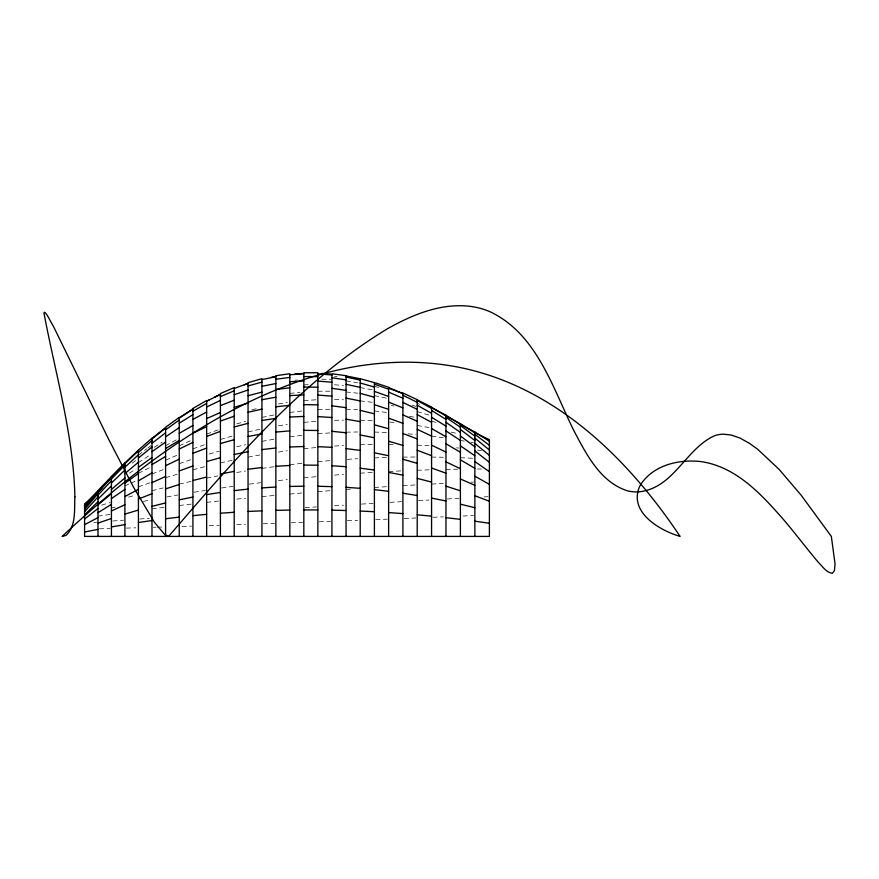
<?xml version="1.0" encoding="UTF-8"?>
<svg xmlns="http://www.w3.org/2000/svg" width="879" height="879" viewBox="0 0 879 879"><rect width="100%" height="100%" fill="white"/><g stroke="black" fill="none" stroke-linecap="round" stroke-linejoin="round"><path stroke-width="0.66" stroke-dasharray="4.39 3.3" d="M132.18 463.222L136.344 460.036M138.421 455.146L146.771 448.784M147.815 447.993L150.946 445.598M154.254 447.345L162.186 442.17M138.421 462.563L150.858 454.531M129.411 473.111L136.168 468.925M165.593 445.686L178.096 438.852M138.421 473.287L150.858 467.057M124.906 485.834L129.817 483.615M131.048 483.065L135.97 480.846M179.239 445.763L191.677 440.192M165.593 460.167L177.997 454.828M151.99 474.012L163.12 469.617M206.642 434.061L219.157 429.512M192.919 448.894L205.4 444.411M138.421 486.79L150.748 482.56M179.239 463.651L191.677 459.431M101.645 505.161L110.194 502.513M165.593 477.747L177.997 474.001M220.409 439.489L232.957 435.841M209.147 454.036L219.157 451.202M236.726 423.898L245.538 421.426M128.587 497.107L135.97 495.042M192.919 469.782L205.4 466.529M251.844 409.812L256.888 408.526M151.99 490.735L163.12 487.922M236.726 446.73L245.538 444.719M179.239 484.054L191.677 481.274M248.054 431.93L260.678 429.117M220.409 462.903L232.957 460.146M111.424 507.908L115.094 507.128M261.942 417.393L274.6 414.877M206.642 478.11L217.904 475.902M143.354 501.36L150.748 499.92M248.054 457.113L260.678 454.85M166.834 496.943L177.997 494.965M261.942 441.335L274.6 439.115M236.726 472.484L245.538 471.001M278.401 403.966L287.29 402.56M194.171 492.229L205.4 490.438M278.401 425.832L287.29 424.458M221.662 487.966L232.957 486.34M261.942 468.43L274.6 466.65M97.987 516.138L110.073 514.435M278.401 452.048L287.29 450.806M249.317 484.12L260.678 482.681M151.99 508.853L164.23 507.326M289.828 436.819L302.552 435.27M289.828 412.427L302.552 410.922M179.239 505.502L191.677 504.052M289.828 464.694L302.552 463.255M278.401 480.582L287.29 479.593M206.642 502.348L219.157 500.986M289.828 393.418L300.003 392.342M236.726 499.129L245.538 498.228M303.826 448.773L316.583 447.488M303.826 477.868L316.583 476.66M261.942 496.613L274.6 495.426M294.915 380.211L297.465 379.992M303.826 422.37L316.583 421.25M317.857 461.695L330.658 460.585M289.828 494.042L302.552 492.932M334.503 475.11L343.48 474.396M317.857 491.658L330.658 490.636M93.965 522.434L96.646 522.225M112.765 521.005L123.554 520.203M139.783 519.006L149.276 518.313M346.051 489.46L352.49 488.999M317.857 433.765L330.658 432.875M303.826 400.582L316.583 399.758M374.399 487.471L387.342 486.625M360.203 473.188L373.114 472.375M305.101 507.644L316.583 506.908M334.503 446.071L343.48 445.521M334.503 505.777L343.48 505.205M361.5 504.096L373.114 503.381M347.337 459.354L357.632 458.728M389.924 502.359L401.604 501.667M402.901 485.658L415.91 484.911M418.525 500.656L428.963 500.052M447.279 498.986L459.08 498.316M484.109 496.91L488.065 496.69M431.567 484.054L443.346 483.45M388.628 471.496L401.604 470.88M470.924 482.164L473.561 482.055M463.024 516.006L473.561 515.555M432.875 517.291L443.346 516.852M375.696 519.61L387.342 519.148M404.208 518.467L415.91 517.995M303.826 384.881L308.925 384.683M347.337 520.709L357.632 520.313M317.857 409.691L330.658 409.218M291.092 522.796L302.552 522.379M319.143 521.774L330.658 521.346M263.206 523.774L274.6 523.379M374.399 457.904L387.342 457.465M236.726 524.675L245.538 524.378M417.217 470.243L428.963 469.858M209.147 525.576L219.157 525.257M181.975 526.433L191.556 526.136M153.353 527.301L156.066 527.224M157.429 527.18L164.23 526.982M126.257 528.092L135.718 527.818M99.327 528.839L110.073 528.543M360.203 444.774L373.114 444.477M334.503 420.316L343.48 420.118M346.051 432.182L357.632 431.974M445.961 469.419L457.772 469.21M402.901 457.113L415.91 457.003M477.517 469.023L481.472 469.012M317.857 391.21L330.658 391.21M388.628 444.389L393.825 444.477M431.567 457.047L443.346 457.256M334.503 399.484L343.48 399.736M374.399 432.05L387.342 432.49M321.703 379.168L330.658 379.486M346.051 409.207L357.632 409.702M360.203 420.228L373.114 420.788M460.398 457.728L473.561 458.289M417.217 445.104L428.963 445.719M334.503 384.782L343.48 385.474M408.109 433.819L415.91 434.479M456.465 447.829L459.08 448.07M346.051 391.957L357.632 393.177M389.924 422.074L393.825 422.491M334.503 376.333L337.075 376.641M360.203 400.857L373.114 402.406M374.399 410.965L387.342 412.537M477.517 450.092L481.472 450.586M431.567 436.171L443.346 437.753M346.051 380.915L357.632 382.761M417.217 425.48L428.963 427.513M460.398 440.412L464.343 441.137M470.924 442.357L473.561 442.84M360.203 387.562L373.114 390.023M409.405 416.261L415.91 417.547M374.399 395.671L387.342 398.363M391.221 405.461L393.825 405.999M451.213 432.127L457.772 433.677M431.567 421.206L436.808 422.645M374.399 386.32L380.871 388.144M417.217 411.581L428.963 415.108M412.009 405.164L415.91 406.373M417.217 403.285L419.613 404.285"/><path stroke-width="1.32" d="M84.582 507.601L97.987 491.735L101.821 488.339M84.582 509.402L97.987 493.657M84.582 506.04L111.424 477.231M97.987 492.548L111.424 477.638M84.582 511.71L97.987 496.888M97.987 495.086L111.424 480.681M111.424 476.857L124.906 462.969M111.424 478.901L124.906 465.145M84.582 504.689L111.424 476.539L111.424 536.41M111.424 476.66L124.906 463.376M97.987 499.074L111.424 485.889M84.582 514.83L97.987 501.711M111.424 483L124.906 470.045M124.906 463.727L138.421 450.817M138.421 450.158L124.906 462.859L124.906 536.41M124.906 467.243L138.421 454.784M138.421 452.377L151.99 440.61M111.424 489.416L124.906 477.967M94.888 495.404L84.582 504.161L84.582 536.41L489.394 536.41L489.394 439.676L476.077 433.336M124.906 473.594L138.421 462.2M97.987 504.832L111.424 493.635M138.421 458.036L151.99 446.961M151.99 438.907L165.593 427.996M151.99 438.412L165.593 427.644M84.582 519.06L97.987 508.491M151.99 443.28L165.593 432.765M138.421 467.331L151.99 457.541M165.593 429.82L179.239 420.03M124.906 483.197L138.421 473.517M151.99 451.685L165.593 442.071M111.424 498.591L124.906 489.372M165.593 436.83L179.239 427.633M179.239 418.085L192.919 409.164M179.239 417.855L192.919 409.021M84.582 505.095L86.812 503.656M179.239 423.206L192.919 414.635M97.987 512.732L111.424 504.348M151.99 464.595L165.593 456.432M165.593 448.576L179.239 440.445M138.421 480.813L151.99 472.924M179.239 433.347L192.919 425.513M192.919 411.229L206.642 403.428M124.906 496.536L138.421 489.284M192.919 419.371L206.642 412.042M84.582 524.686L97.987 517.599M206.642 401.253L220.409 394.341L214.674 397.154M206.642 401.165L208.938 400.022M179.239 449.026L192.919 442.368M206.642 407.021L220.409 400.384M165.593 465.705L179.239 459.157M192.919 433.149L206.642 426.678M111.424 510.952L124.906 504.766M151.99 482.604L165.593 476.495M206.642 418.569L220.409 412.515M220.409 396.605L234.21 390.781M220.409 405.658L234.21 400.209M138.421 499.019L151.99 493.723M192.919 453.278L206.642 448.07M206.642 436.478L220.409 431.347M179.239 470.946L192.919 465.969M244.285 384.771L248.054 383.42L234.21 388.419M220.409 421.041L234.21 416.228M97.987 523.137L111.424 518.467M234.21 394.715L248.054 390.023M165.593 488.878L179.239 484.483M234.21 407.351L248.054 403.076M124.906 514.105L138.421 510.073M220.409 443.532L234.21 439.665M206.642 461.552L220.409 457.706M248.054 385.958L261.942 382.112M234.21 426.963L248.054 423.337M248.054 395.704L261.942 392.133M192.919 480.527L206.642 477.033M151.99 506.348L165.593 502.931M248.054 412.251L261.942 409.109M270.798 377.53L275.863 376.432M261.942 379.585L275.863 376.662M179.239 499.843L192.919 497.064M261.942 386.299L275.863 383.541M234.21 454.432L248.054 451.718M84.582 532.015L97.987 529.389M220.409 473.979L234.21 471.386M248.054 436.456L261.942 433.929M261.942 399.692L275.863 397.209M111.424 526.928L124.906 524.631M206.642 494.602L220.409 492.449M261.942 420.481L275.863 418.371M138.421 522.511L151.99 520.544M275.863 379.267L289.828 377.41M275.863 389.496L289.828 387.793M248.054 469.232L261.942 467.529M165.593 518.753L179.239 517.116M261.942 449.576L275.863 447.993M234.21 490.625L248.054 489.109M275.863 406.79L289.828 405.307M192.919 515.654L206.642 514.358M275.863 432.061L289.828 430.875M294.915 374.014L302.552 373.432M220.409 513.226L234.21 512.259M289.828 374.74L303.826 373.806M261.942 487.911L275.863 487.021M289.828 381.75L303.826 380.937M275.863 466.277L289.828 465.463M289.828 395.605L303.826 394.891M248.054 511.457L261.942 510.831M289.828 417.02L303.826 416.426M289.828 446.982L303.826 446.532M275.863 510.358L289.828 510.062M289.828 486.45L303.826 486.197M303.826 509.919L317.857 509.952M303.826 465.112L317.857 465.2M303.826 376.542L317.857 376.662M303.826 430.347L317.857 430.49M303.826 387.035L317.857 387.21M303.826 404.648L317.857 404.834M331.932 510.15L346.051 510.512M317.857 486.252L331.932 486.636M317.857 446.653L331.932 447.334M360.203 511.029L374.399 511.732M321.703 373.476L330.658 374.025M317.857 416.591L331.932 417.514M331.932 465.738L346.051 466.727M346.051 487.318L360.203 488.328M388.628 512.589L402.901 513.611M317.857 373.883L331.932 374.959M317.857 395.078L331.932 396.143M317.857 381.09L331.932 382.222M417.217 514.797L431.567 516.16M331.932 431.303L346.051 432.787M374.399 489.647L388.628 491.284M445.961 517.676L460.398 519.357M346.051 448.587L360.203 450.411M331.932 405.834L346.051 407.669M360.203 468.166L374.399 470.045M474.869 521.214L489.394 523.236M331.932 388.32L346.051 390.364M331.932 377.772L346.051 379.882M402.901 493.24L417.217 495.503M346.051 419.195L360.203 421.623M388.628 472.375L402.901 475.165M346.051 375.948L360.203 378.75M360.203 434.94L374.399 437.753M346.051 398.11L360.203 400.956M431.567 498.085L445.961 500.975M374.399 452.795L388.628 455.74M346.051 377.025L360.203 380.091M346.051 384.321L360.203 387.386M460.398 504.183L474.869 507.71M360.203 410.339L374.399 413.833M417.217 478.385L431.567 482.066M360.203 393.352L374.399 397.264M374.399 424.821L388.628 428.765M374.399 382.651L360.203 378.695L360.203 536.41M402.901 459.256L417.217 463.343M360.203 382.98L374.399 387.068M388.628 441.247L402.901 445.4M445.961 486.186L460.398 490.768M374.399 404.703L388.628 409.328M374.399 391.419L388.628 396.429M374.399 384.156L388.628 389.21M388.628 418.162L402.901 423.326M431.567 467.991L445.961 473.199M389.826 388.628L402.901 393.55L388.628 387.606M474.869 495.789L489.394 501.25M402.901 433.468L417.217 438.918M417.217 450.224L431.567 455.718M388.628 402.121L402.901 407.911M388.628 392.144L402.901 398.209M460.398 478.978L474.869 485.318M402.901 414.844L417.217 421.261M445.961 461.882L460.398 468.705M417.217 429.304L431.567 436.127M402.901 402.406L417.217 409.35M431.567 445.137L445.961 452.103M402.901 395.275L417.217 402.329M417.217 399.846L431.567 407.076L431.567 536.41M460.398 424.524L474.869 431.919L474.869 536.41M431.567 407.669L445.961 415.207L460.398 424.326M447.169 416.668L460.398 423.634L474.869 432.918M417.217 414.646L431.567 422.305M417.217 400.483L431.567 408.416M417.217 405.263L431.567 413.306M474.869 476.198L489.394 484.362M431.567 428.556L445.961 436.742M460.398 459.838L474.869 468.309M445.961 443.774L460.398 452.245M431.567 407.329L445.961 415.954M431.567 417.261L445.961 426.139M431.567 410.383L445.961 419.426M474.869 432.039L489.394 441.269M445.961 430.908L460.398 440.445M445.961 417.327L460.398 427.227M460.398 445.818L474.869 455.783M445.961 422.338L460.398 432.369M474.869 461.552L489.394 471.682M460.398 425.535L474.869 436.094M460.398 435.995L474.869 446.807M474.869 434.347L489.394 445.29M460.398 429.479L474.869 440.522M474.869 450.905L489.394 462.31M474.869 438.116L489.394 450.004M474.869 443.379L489.394 455.388M460.398 423.623L460.398 536.41M445.961 415.229L445.961 536.41M417.217 536.41L417.217 399.681L402.901 392.99L402.901 536.41M388.628 536.41L388.628 387.276L374.399 382.53L374.399 536.41M346.051 536.41L346.051 375.718L331.932 373.74L331.932 536.41M317.857 536.41L317.857 372.751L303.826 372.74L303.826 536.41M289.828 536.41L289.828 373.74L275.863 375.718L275.863 536.41M261.942 536.41L261.942 378.695L248.054 382.662L248.054 536.41M234.21 536.41L234.21 387.617L220.409 393.561L220.409 536.41M206.642 536.41L206.642 400.505L192.919 408.438L192.919 536.41M179.239 536.41L179.239 417.36L165.593 427.271L165.593 536.41M151.99 536.41L151.99 438.181L138.421 450.081L138.421 536.41M97.987 490.823L97.987 536.41M74.913 496.811C74.144 509.622 76.462 525.972 65.925 535.443L62.09 536.41C134.465 468.903 216.201 407.131 311.682 377.047C362.478 361.225 417.459 356.951 469.452 369.63C559.923 391.682 629.869 461.09 680.093 536.41C659.206 530.334 627.837 511.732 639.934 485.801C652.449 464.947 679.621 458.662 702.343 461.794C737.02 467.474 762.016 494.976 784.024 520.159C795.638 533.85 806.45 548.199 817.997 561.945C822.337 566.065 825.908 572.416 832.325 573.317L834.446 570.658L835.05 563.944L831.347 536.41L801.198 495.273L779.255 469.54L757.698 449.279L749.644 443.445L739.909 438.017L731.185 435.028L723.362 434.182A30.106 29.326 -85.9 0 0 714.649 435.676C685.543 448.751 673.929 488.032 639.341 491.779A35.896 35.325 83.9 0 1 627.496 490.834C600.247 482.153 586.15 453.949 573.734 430.38C552.484 387.364 536.651 333.537 489.713 311.595A74.693 74.374 -70.5 0 0 480.011 308.265A77.77 77.429 -67.1 0 0 466.771 305.98C438.577 303.793 411.449 315.264 387.386 328.801C300.64 381.365 234.111 460.453 168.603 536.41L164.922 534.74L154.528 522.445L133.366 486.933L108.743 439.467L53.905 327.329L47.653 315.979L45.73 313.221L44.51 312.243L43.95 312.946C55.388 373.905 73.407 434.292 74.913 496.811"/></g></svg>
